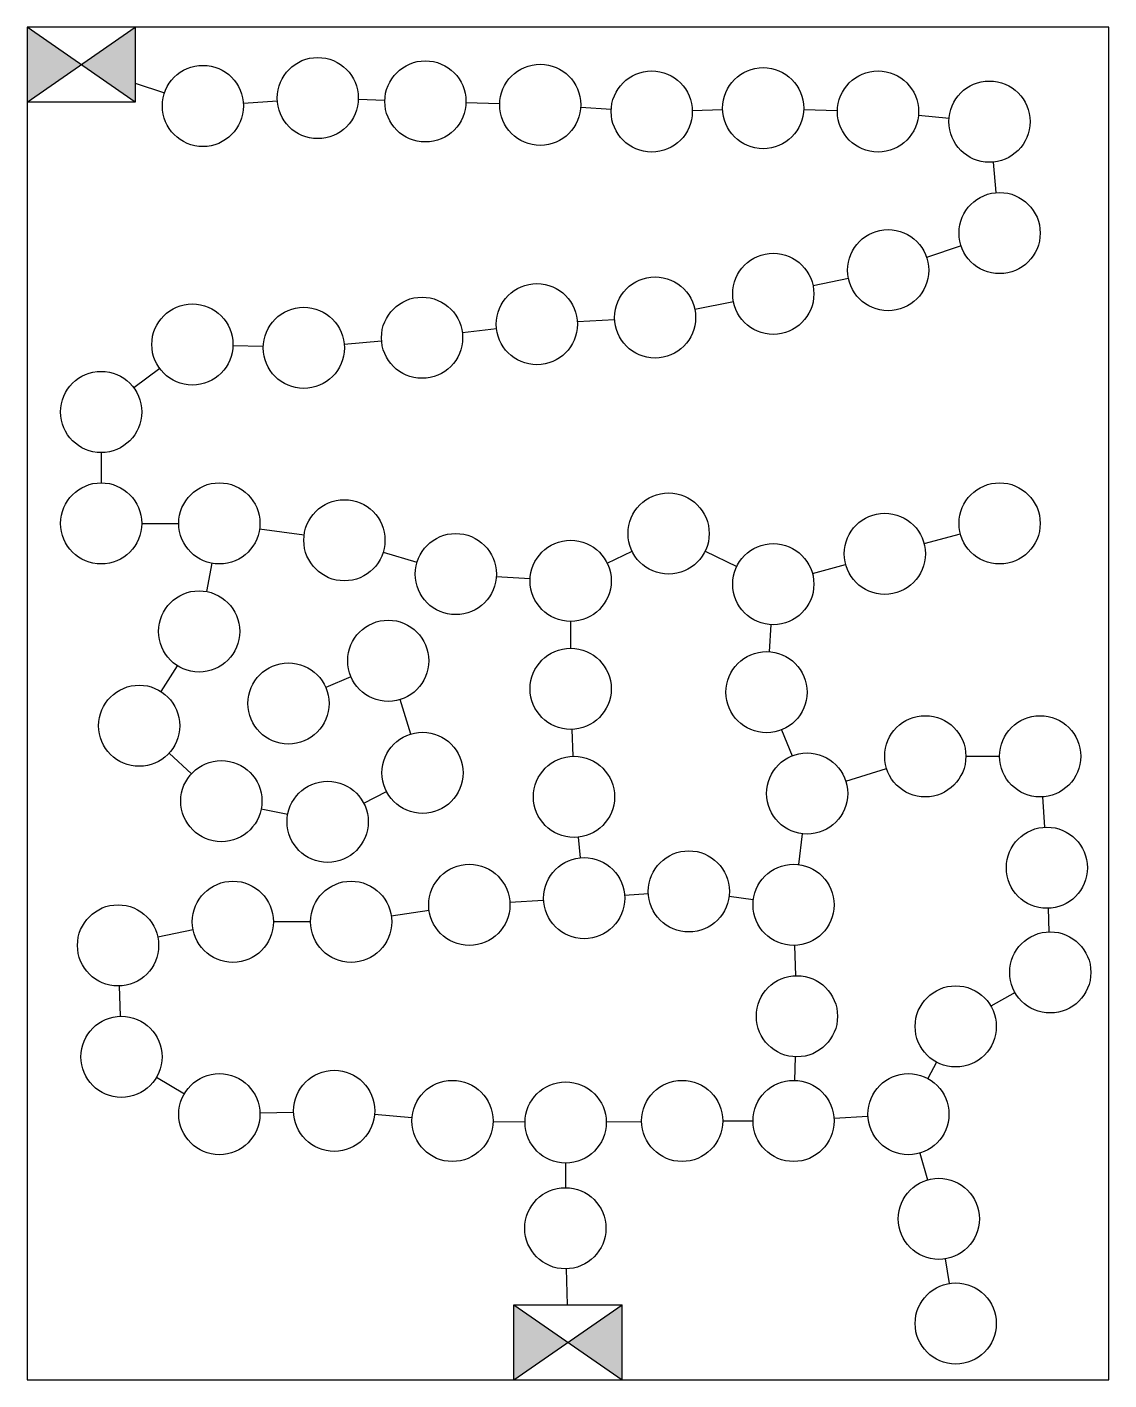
# Model space of a CAD drawing. Header units: millimetres. Extents: x 0 to 200, y 0 to 250.
import ezdxf

# ---------------------------------------------------------------- set-up
doc = ezdxf.new("R2010")
doc.units = ezdxf.units.MM
for name, color, linetype in [('Beginning', 7, 'Continuous'), ('LevelUp', 5, 'Continuous'), ('Road', 7, 'Continuous')]:
    doc.layers.add(name, color=color, linetype=linetype)
doc.layers.add('Ladder', color=32, linetype='Continuous', lineweight=30)

msp = doc.modelspace()

# ---------------------------------------------------------------- hatches: boundary and pattern name
at = {"layer": 'Beginning'}
h = msp.add_hatch(color=256, dxfattribs=at)
h.paths.add_polyline_path([(10, 243.05), (0, 250), (0, 236.09), (0, 236.09)])
h.paths.add_polyline_path([(20, 250), (10, 243.05), (20, 236.09)])
h = msp.add_hatch(color=256, dxfattribs=at)
h.paths.add_polyline_path([(90, 13.91), (90, 0), (100, 6.95)])
h.paths.add_polyline_path([(110, 13.91), (100, 6.95), (110, 0)])

# ---------------------------------------------------------------- linework, layer by layer
for p, q in [((200, 250), (0, 250)), ((0, 250), (0, 0)), ((200, 0), (200, 250)), ((0, 0), (200, 0))]:
    msp.add_line(p, q)
for p, q in [((20, 236.09), (0, 250)), ((0, 236.09), (20, 250)), ((20, 250), (20, 236.09)), ((20, 236.09), (0, 236.09)), ((90, 0), (90, 13.91)), ((90, 13.91), (110, 13.91)), ((90, 13.91), (110, 0)), ((90, 0), (110, 13.91)), ((110, 0), (110, 13.91))]:
    msp.add_line(p, q, dxfattribs=at)
at = {"layer": 'Ladder'}
msp.add_line((59.87, 129.95), (55.22, 127.96), dxfattribs=at)
at = {"layer": 'LevelUp'}
msp.add_circle((48.32, 125.01), 7.5, dxfattribs=at)
at = {"layer": 'Road'}
for p, q in [((20, 239.66), (25.41, 237.83)), ((39.99, 235.94), (46.26, 236.37)), ((61.24, 236.65), (66.15, 236.49)), ((81.14, 236.04), (87.37, 235.86)), ((102.36, 235.18), (107.99, 234.84)), ((122.97, 234.61), (128.58, 234.78)), ((143.58, 234.79), (149.81, 234.61)), ((164.78, 233.71), (170.44, 233.19)), ((178.59, 225.05), (179.11, 219.4)), ((172.67, 209.56), (166.3, 207.44)), ((151.84, 203.56), (145.3, 202.21)), ((130.6, 199.23), (123.45, 197.8)), ((108.61, 195.91), (101.73, 195.51)), ((86.8, 194.21), (80.47, 193.47)), ((43.67, 190.95), (38.06, 191.12)), ((65.55, 191.95), (58.64, 191.36)), ((24.53, 186.88), (19.73, 183.33)), ((13.7, 171.37), (13.7, 165.78)), ((21.2, 158.28), (28.05, 158.28)), ((42.99, 157.28), (51.22, 156.16)), ((165.81, 154.58), (172.54, 156.36)), ((65.84, 152.99), (72.08, 151.1)), ((107.25, 150.93), (111.84, 153.15)), ((125.35, 153.14), (131.2, 150.32)), ((34.17, 150.91), (33.19, 145.69)), ((145.19, 149.02), (151.32, 150.69)), ((86.75, 148.48), (93, 148.11)), ((100.49, 140.17), (100.49, 135.21)), ((137.49, 139.57), (137.17, 134.57)), ((27.78, 131.99), (24.75, 127.22)), ((70.92, 119.36), (68.96, 125.73)), ((100.73, 120.22), (100.88, 115.25)), ((139.49, 120.13), (141.41, 115.34)), ((26.25, 115.82), (30.39, 112.03)), ((173.55, 115.24), (179.78, 115.24)), ((151.35, 110.62), (158.9, 112.99)), ((62.24, 106.58), (66.45, 108.75)), ((187.73, 107.75), (188.07, 102.14)), ((43.28, 105.53), (48.21, 104.57)), ((101.86, 100.29), (102.24, 96.5)), ((143.29, 100.93), (142.6, 95.23)), ((95.5, 88.59), (89.25, 88.23)), ((114.86, 89.8), (110.47, 89.52)), ((134.26, 88.75), (129.78, 89.32)), ((74.33, 86.73), (67.33, 85.73)), ((188.77, 87.15), (188.91, 82.81)), ((30.71, 83.16), (24.17, 81.81)), ((52.41, 84.67), (45.55, 84.67)), ((142.1, 74.7), (141.93, 80.29)), ((17.05, 72.8), (17.22, 67.21)), ((182.64, 71.59), (178.18, 69.05)), ((141.94, 55.36), (142.08, 59.7)), ((168.11, 58.73), (166.49, 55.71)), ((23.92, 55.92), (29.08, 52.9)), ((43.05, 49.33), (49.29, 49.51)), ((64.26, 49.09), (71.16, 48.5)), ((86.14, 47.76), (92.07, 47.68)), ((107.07, 47.68), (113.6, 47.76)), ((128.6, 47.86), (134.2, 47.86)), ((155.44, 48.67), (149.19, 48.3)), ((99.55, 40.08), (99.53, 35.53)), ((165.02, 41.91), (166.46, 36.97)), ((99.68, 20.53), (99.84, 13.91)), ((169.74, 22.37), (170.48, 17.84))]:
    msp.add_line(p, q, dxfattribs=at)
for centre in [(32.51, 235.42), (53.74, 236.88), (73.64, 236.26), (94.87, 235.64), (136.08, 235.01), (115.48, 234.39), (157.31, 234.39), (177.91, 232.52), (179.79, 211.93), (159.18, 205.07), (137.95, 200.7), (94.25, 195.09), (116.1, 196.33), (73.02, 192.59), (30.56, 191.34), (51.16, 190.72), (13.7, 178.87), (13.7, 158.28), (35.55, 158.28), (179.79, 158.28), (58.66, 155.16), (118.6, 156.41), (158.56, 152.67), (79.26, 148.92), (100.49, 147.67), (137.95, 147.05), (31.81, 138.32), (66.77, 132.9), (100.49, 127.71), (136.7, 127.09), (20.73, 120.89), (166.05, 115.24), (187.28, 115.24), (73.11, 112.19), (101.11, 107.75), (144.2, 108.37), (35.92, 106.96), (55.57, 103.14), (188.53, 94.65), (122.34, 90.28), (81.76, 87.79), (102.99, 89.03), (141.7, 87.79), (38.05, 84.67), (59.91, 84.67), (16.82, 80.3), (189.15, 75.31), (142.32, 67.2), (171.67, 65.33), (17.45, 59.71), (35.55, 49.11), (56.78, 49.73), (78.64, 47.86), (99.57, 47.58), (121.1, 47.86), (141.7, 47.86), (162.93, 49.11), (99.51, 28.03), (168.55, 29.77), (171.67, 10.43)]:
    msp.add_circle(centre, 7.5, dxfattribs=at)

doc.saveas('drawing.dxf')
